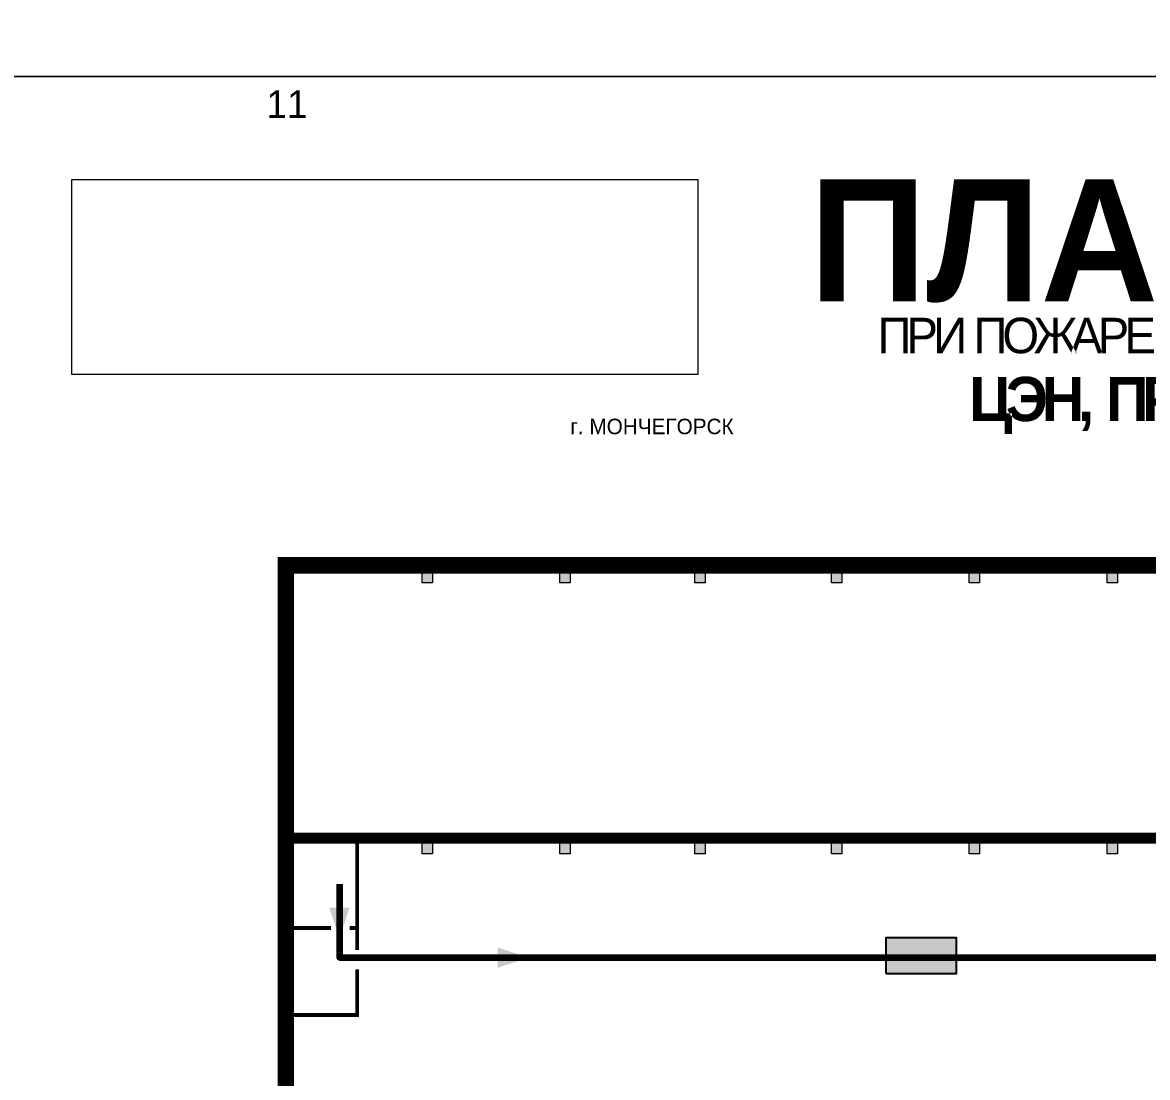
# Model space of a CAD drawing. Header units: millimetres. Extents: x 13810 to 67229, y 12374 to 21950.
# Drawn here: x 40355.2 to 40558.4, y 14763.7 to 14954.2 of the extents above; entities that cross this region are included whole.
import ezdxf

# ---------------------------------------------------------------- set-up
doc = ezdxf.new("R2010")
doc.units = ezdxf.units.MM
doc.layers.add('План_Штампы', color=7, linetype='Continuous')
doc.styles.add('обычный', font='arial.ttf')
picture_1 = doc.add_image_def('image1.jpg', size_in_pixel=(337, 105))

# ---------------------------------------------------------------- blocks, each defined once
blk = doc.blocks.new('A$C32E8229D')
at = {"true_color": 0xffffff}
blk.add_hatch(color=7, dxfattribs=at).paths.add_polyline_path([(0, 0), (0, -8), (16, -8), (16, 0)])
h = blk.add_hatch(color=126)
h.paths.add_polyline_path([(0.2, -0.2), (15.8, -0.2), (15.8, -7.8), (0.2, -7.8)])
h.paths.add_polyline_path([(13.49, -2.05), (12.08, -2.05), (11.37, -2.63, 0.162397), (11.29, -2.84), (11.29, -3.63), (10.35, -3.63), (10.35, -4.05), (11.68, -4.05), (11.68, -3.48), (12.26, -4.28), (11.29, -5.1), (11.29, -6.78), (11.85, -6.78), (11.85, -5.44), (12.8, -4.64), (12.8, -5.94), (14.46, -5.94), (14.46, -5.39), (13.45, -5.39), (13.45, -3.97), (12.46, -2.59), (13.15, -2.59), (13.69, -3.34), (14.18, -3)], flags=16)
h.paths.add_polyline_path([(10.74, -1.82, 1), (11.8, -1.82, 1)], flags=16)
h.paths.add_polyline_path([(9.39, -3.59), (5.99, -3.59), (6.56, -3.03), (5.91, -3.03), (5.1, -3.83), (5.91, -4.64), (6.56, -4.64), (5.99, -4.09), (9.39, -4.09)], flags=16)
h.paths.add_polyline_path([(4.29, -1.08), (1.72, -1.08), (1.72, -6.6), (4.29, -6.6)], flags=16)
at = {"color": 126}
blk.add_lwpolyline([(16, -8), (0, -8), (0, 0), (16, 0)], close=True, dxfattribs=at)

msp = doc.modelspace()

# ---------------------------------------------------------------- hatches: boundary and pattern name
at = {"lineweight": 0}
h = msp.add_hatch(color=256, dxfattribs=at)
h.dxf.hatch_style = 1
h.paths.add_polyline_path([(40427.36, 14853.04), (40429.22, 14853.04), (40429.22, 14855.79), (40427.36, 14855.79)])
h = msp.add_hatch(color=256, dxfattribs=at)
h.dxf.hatch_style = 1
h.paths.add_polyline_path([(40452.26, 14853.04), (40454.13, 14853.04), (40454.13, 14855.79), (40452.26, 14855.79)])
h = msp.add_hatch(color=256, dxfattribs=at)
h.dxf.hatch_style = 1
h.paths.add_polyline_path([(40476.66, 14853.04), (40478.53, 14853.04), (40478.53, 14855.79), (40476.66, 14855.79)])
h = msp.add_hatch(color=256, dxfattribs=at)
h.dxf.hatch_style = 1
h.paths.add_polyline_path([(40501.3, 14853.04), (40503.17, 14853.04), (40503.17, 14855.79), (40501.3, 14855.79)])
h = msp.add_hatch(color=256, dxfattribs=at)
h.dxf.hatch_style = 1
h.paths.add_polyline_path([(40526.21, 14853.04), (40528.08, 14853.04), (40528.08, 14855.79), (40526.21, 14855.79)])
h = msp.add_hatch(color=256, dxfattribs=at)
h.dxf.hatch_style = 1
h.paths.add_polyline_path([(40551.13, 14853.04), (40552.99, 14853.04), (40552.99, 14855.79), (40551.13, 14855.79)])
h = msp.add_hatch(color=256, dxfattribs=at)
h.dxf.hatch_style = 1
h.paths.add_polyline_path([(40427.36, 14804.07), (40429.22, 14804.07), (40429.22, 14806.82), (40427.36, 14806.82)])
h = msp.add_hatch(color=256, dxfattribs=at)
h.dxf.hatch_style = 1
h.paths.add_polyline_path([(40452.26, 14804.07), (40454.13, 14804.07), (40454.13, 14806.82), (40452.26, 14806.82)])
h = msp.add_hatch(color=256, dxfattribs=at)
h.dxf.hatch_style = 1
h.paths.add_polyline_path([(40476.66, 14804.07), (40478.53, 14804.07), (40478.53, 14806.82), (40476.66, 14806.82)])
h = msp.add_hatch(color=256, dxfattribs=at)
h.dxf.hatch_style = 1
h.paths.add_polyline_path([(40501.3, 14804.07), (40503.17, 14804.07), (40503.17, 14806.82), (40501.3, 14806.82)])
h = msp.add_hatch(color=256, dxfattribs=at)
h.dxf.hatch_style = 1
h.paths.add_polyline_path([(40526.21, 14804.07), (40528.08, 14804.07), (40528.08, 14806.82), (40526.21, 14806.82)])
h = msp.add_hatch(color=256, dxfattribs=at)
h.dxf.hatch_style = 1
h.paths.add_polyline_path([(40551.13, 14804.07), (40552.99, 14804.07), (40552.99, 14806.82), (40551.13, 14806.82)])

# ---------------------------------------------------------------- linework, layer by layer
at = {"color": 126, "lineweight": 0, "true_color": 0x008754}
for points in [[(40338.71, 15339.45), (40938.71, 15339.45), (40938.71, 14944.45), (40338.71, 14944.45)], [(40338.71, 15339.45), (40938.71, 15339.45), (40938.71, 14944.45), (40338.71, 14944.45)], [(40338.71, 15339.45), (40938.71, 15339.45), (40938.71, 14944.45), (40338.71, 14944.45)], [(40338.71, 15339.45), (40938.71, 15339.45), (40938.71, 14944.45), (40338.71, 14944.45)], [(40338.71, 14944.45), (40938.71, 14944.45), (40938.71, 14549.45), (40338.71, 14549.45)], [(40338.71, 14944.45), (40938.71, 14944.45), (40938.71, 14549.45), (40338.71, 14549.45)], [(40338.71, 14944.45), (40938.71, 14944.45), (40938.71, 14549.45), (40338.71, 14549.45)], [(40338.71, 14944.45), (40938.71, 14944.45), (40938.71, 14549.45), (40338.71, 14549.45)]]:
    msp.add_lwpolyline(points, close=True, dxfattribs=at)
at = {"lineweight": 0}
for points, const_width in [([(40402.74, 14704.63), (40402.74, 14856.19), (40580.81, 14856.19)], 3), ([(40591.09, 14806.89), (40402.74, 14806.89)], 2), ([(40415.62, 14806.89), (40415.62, 14786.68)], 0.7), ([(40410.88, 14790.65), (40402.74, 14790.65)], 0.7), ([(40415.62, 14790.65), (40414.29, 14790.65)], 0.7), ([(40415.62, 14783.19), (40415.62, 14774.96), (40402.74, 14774.96)], 0.7)]:
    msp.add_lwpolyline(points, dxfattribs=dict(at, const_width=const_width))
for points in [[(40427.36, 14853.04), (40427.36, 14855.79), (40429.22, 14855.79), (40429.22, 14853.04), (40427.36, 14853.04)], [(40452.26, 14853.04), (40452.26, 14855.79), (40454.13, 14855.79), (40454.13, 14853.04), (40452.26, 14853.04)], [(40476.66, 14853.04), (40476.66, 14855.79), (40478.53, 14855.79), (40478.53, 14853.04), (40476.66, 14853.04)], [(40501.3, 14853.04), (40501.3, 14855.79), (40503.17, 14855.79), (40503.17, 14853.04), (40501.3, 14853.04)], [(40526.21, 14853.04), (40526.21, 14855.79), (40528.08, 14855.79), (40528.08, 14853.04), (40526.21, 14853.04)], [(40551.13, 14853.04), (40551.13, 14855.79), (40552.99, 14855.79), (40552.99, 14853.04), (40551.13, 14853.04)], [(40427.36, 14804.07), (40427.36, 14806.82), (40429.22, 14806.82), (40429.22, 14804.07), (40427.36, 14804.07)], [(40452.26, 14804.07), (40452.26, 14806.82), (40454.13, 14806.82), (40454.13, 14804.07), (40452.26, 14804.07)], [(40476.66, 14804.07), (40476.66, 14806.82), (40478.53, 14806.82), (40478.53, 14804.07), (40476.66, 14804.07)], [(40501.3, 14804.07), (40501.3, 14806.82), (40503.17, 14806.82), (40503.17, 14804.07), (40501.3, 14804.07)], [(40526.21, 14804.07), (40526.21, 14806.82), (40528.08, 14806.82), (40528.08, 14804.07), (40526.21, 14804.07)], [(40551.13, 14804.07), (40551.13, 14806.82), (40552.99, 14806.82), (40552.99, 14804.07), (40551.13, 14804.07)]]:
    msp.add_lwpolyline(points, dxfattribs=at)
at = {"color": 126, "lineweight": 100, "true_color": 0x008754}
msp.add_lwpolyline([(40412.42, 14798.55), (40412.42, 14785.35), (40843.92, 14785.35)], dxfattribs=at)
at = {"layer": 'План_Штампы', "color": 126, "true_color": 0x008754}
for points in [[(40410.57, 14794.36), (40414.23, 14794.36), (40412.42, 14788.74)], [(40441.01, 14783.47), (40441.02, 14787.13), (40446.64, 14785.32)]]:
    msp.add_solid(points, dxfattribs=at)

# ---------------------------------------------------------------- block references
at = {"layer": 'План_Штампы', "color": 126, "true_color": 0x008754, "xscale": -0.8, "yscale": 0.8, "zscale": 0.8}
msp.add_blockref('A$C32E8229D', (40523.94, 14788.86), dxfattribs=at)

# ---------------------------------------------------------------- texts
at = {"lineweight": 0, "style": 'обычный'}
for s, insert, char_height, width, attachment_point in [('{\\fProxima Nova Rg|b0|i0|c204|p2;11\\H1.1667x; }', (40402.94, 14939.47), 5, 126.6484, 5), ('{\\fProxima Nova Rg|b1|i0|c204|p2;ПЛАН ЭВАКУАЦИИ}', (40497.33, 14925.87), 22, 493.8901, 1), ('\\pi-8.4,l8.4,t8.4;{\\fProxima Nova Rg|b0|i0|c204|p2;г. МОНЧЕГОРСК\\H1.1997x; }', (40468.89, 14881.24), 2.8, 126.6484, 5)]:
    msp.add_mtext(s, dxfattribs=dict(at, insert=insert, char_height=char_height, width=width, attachment_point=attachment_point))
at = {"color": 0, "lineweight": 0, "insert": (40647.1, 14901.02), "char_height": 8, "width": 449.2158, "attachment_point": 5, "style": 'обычный'}
msp.add_mtext('{\\fArial Black|b1|i0|c204|p34;\\H2x;\\T0.85;  \\fArial Narrow|b0|i0|c204|p34;\\H0.8x;\\W0.9;\\P\\fProxima Nova Rg|b0|i0|c204|p2;\\H0.5x;\\W1;\\C256;ПРИ ПОЖАРЕ  ИЛИ ДРУГИХ ЧРЕЗВЫЧАЙНЫХ СИТУАЦИЯХ  ИЗ ПОМЕЩЕНИЙ \\fProxima Nova Rg|b1|i0|c204|p2;\\H1.25x;\\PЦЭН, ПРОИЗВОДСТВО 1 , ГМО-1,  корпус 2, отм. +11,9}', dxfattribs=at)

# ---------------------------------------------------------------- pictures from other files: only their frames are drawn
at = {"color": 7, "lineweight": 0, "true_color": 0xf5f5ff}
image = msp.add_image(picture_1, insert=(40364.08, 14890.63), size_in_units=(113.11, 35.24), dxfattribs=at)
image.dxf.flags = 7

doc.saveas('drawing.dxf')
